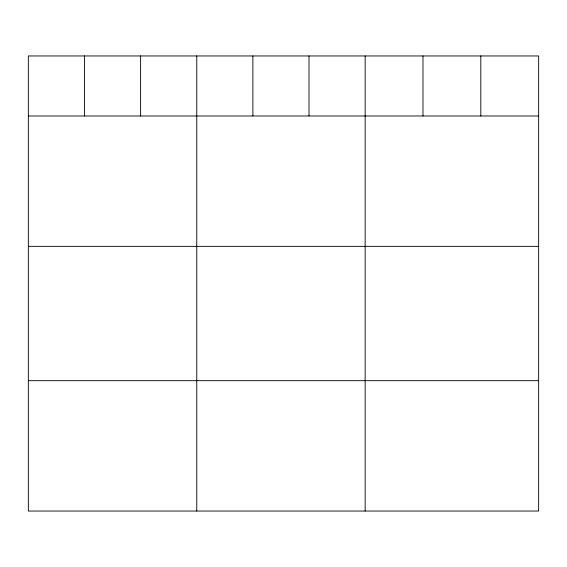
<?xml version="1.0" encoding="UTF-8"?>
<svg xmlns="http://www.w3.org/2000/svg" width="567" height="567" viewBox="0 0 567 567"><rect width="100%" height="100%" fill="white"/><g stroke="black" fill="none" stroke-linecap="round" stroke-linejoin="round"><path stroke-width="0.85" d="M538.65 115.987L538.65 511.044L28.35 511.044L28.35 55.956L538.65 55.956L538.65 115.987L28.35 115.987M28.35 246.354L538.65 246.354M28.35 380.677L538.65 380.677M480.816 55.956L480.816 115.987M422.982 55.956L422.982 115.987M365.148 55.956L365.148 511.044M309.015 55.956L309.015 115.987M252.882 55.956L252.882 115.987M196.749 55.956L196.749 511.044M140.616 55.956L140.616 115.987M84.483 55.956L84.483 115.987"/></g></svg>
